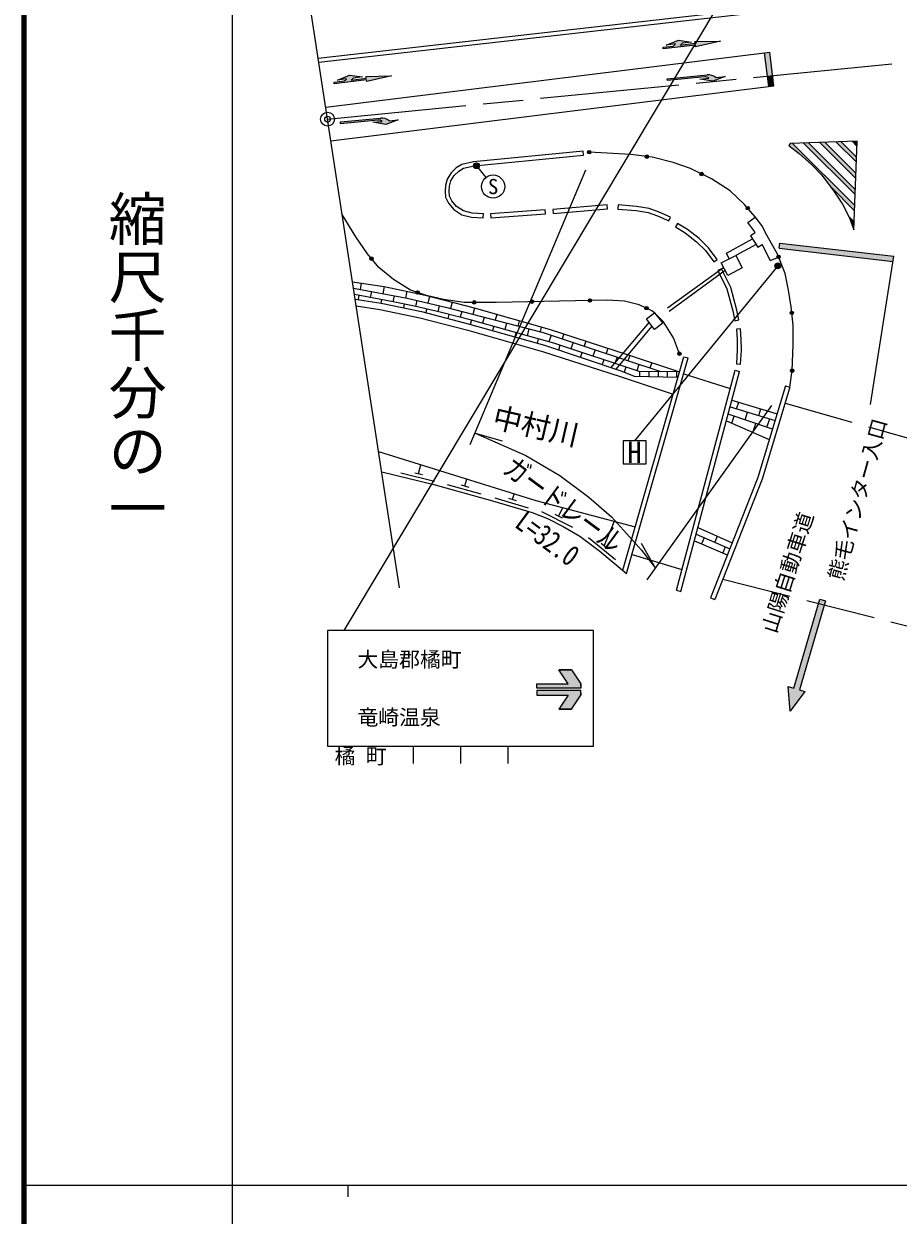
# Model space of a CAD drawing. Units: millimetres at full size, sheet at 1:1000; details may follow other scales. Extents: x 40000 to 680000, y 20000 to 380000.
# Drawn here: x 40000 to 115588, y 202409 to 305353 of the extents above; entities that cross this region are included whole.
import ezdxf
from ezdxf.enums import TextEntityAlignment as Align

# ---------------------------------------------------------------- set-up
doc = ezdxf.new("R2010")
doc.units = ezdxf.units.MM
doc.header["$LTSCALE"] = 1000
doc.header["$PDMODE"] = 32
doc.header["$PDSIZE"] = 500
doc.linetypes.add('CHAIN', pattern=[18.5, 12, -1.5, 3.5, -1.5])
doc.linetypes.add('DASHED', pattern=[7.5, 6, -1.5])
for name, color, linetype, lineweight in [('M-BGD', 7, 'Continuous', 25), ('M-BMK', 2, 'CHAIN', 13), ('M-BMK-HTXT', 7, 'Continuous', 13), ('M-BMK-OTRS', 5, 'Continuous', 25), ('M-BMK-SRVR', 3, 'Continuous', 25), ('M-STR-HTXT', 7, 'Continuous', 13), ('M-STR-STRC', 7, 'Continuous', 25), ('M-TTL', 2, 'Continuous', 140), ('M-TTL-BAND', 7, 'Continuous', 25)]:
    doc.layers.add(name, color=color, linetype=linetype, lineweight=lineweight)
doc.layers.add('M-OTRS', color=6, linetype='Continuous')
doc.styles.add('@ＭＳ ゴシック', font='')
doc.styles.add('ＭＳ ゴシック', font='')
doc.styles.get('@ＭＳ ゴシック').set_extended_font_data('@MS Gothic')
doc.styles.get('ＭＳ ゴシック').set_extended_font_data('MS Gothic')

msp = doc.modelspace()

# ---------------------------------------------------------------- hatches: boundary and pattern name
at = {"layer": 'M-BGD'}
for points in [[(89026, 294246, -1), (88729, 294286, -1)], [(94008, 293858, -1), (93711, 293898, -1)], [(98737, 292306, -0.41421), (98537, 292237, -0.41421), (98468, 292438, -1)], [(102680, 289305, -0.41421), (102469, 289321, -0.41421), (102485, 289533, -1)], [(70158, 284940, -1), (69965, 285169, -0.41421), (70176, 285151, -0.41421)], [(105303, 285075, -0.41421), (105109, 285160, -0.41421), (105194, 285354, -1)], [(74181, 282087, -0.41421), (73991, 281994, -0.41421), (73898, 282185, -1)], [(79089, 281286, -1), (78789, 281286, -1)], [(84088, 281349, -1), (83788, 281343, -1)], [(89087, 281446, -1), (88787, 281440, -1)], [(93965, 280716, -0.41421), (93764, 280646, -0.41421), (93694, 280846, -1)], [(106402, 280222, -0.41421), (106238, 280357, -0.41421), (106372, 280521, -1)], [(96811, 276782, -0.41421), (96611, 276712, -0.41421), (96541, 276912, -1)], [(106405, 275230, -0.41421), (106276, 275398, -0.41421), (106445, 275527, -1)]]:
    msp.add_hatch(color=256, dxfattribs=at).paths.add_polyline_path(points)
at = {"layer": 'M-BMK-HTXT'}
msp.add_hatch(color=256, dxfattribs=at).paths.add_polyline_path([(106247, 245961), (107529, 247669), (107049, 247810), (109298, 255487), (108818, 255628), (106569, 247950), (106089, 248091)])
at = {"layer": 'M-STR-HTXT'}
for points in [[(79097, 292844, -1), (79156, 293341, -1)], [(105407, 284560, -1), (104968, 284321, -0.41421), (105068, 284660, -0.41421)]]:
    msp.add_hatch(color=256, dxfattribs=at).paths.add_polyline_path(points)
at = {"layer": 'M-STR-STRC'}
for points in [[(98057, 303521), (98076, 303372), (100232, 303866), (98021, 303819), (98039, 303670), (96749, 303511, 0.06275), (96929, 303684), (97723, 303782), (96594, 303945), (95540, 303512), (96333, 303610, -0.13953), (96125, 303433), (95260, 303327), (95279, 303178)], [(104482, 302910), (104036, 302855), (104285, 300836), (104733, 300879)], [(69621, 300506), (69640, 300357), (71796, 300851), (69585, 300804), (69603, 300655), (68313, 300496, 0.06275), (68493, 300669), (69287, 300767), (68158, 300930), (67104, 300497), (67897, 300595, -0.13953), (67689, 300418), (66824, 300311), (66843, 300163)], [(99826, 300712), (100622, 300790), (99557, 300384), (98433, 300575), (99229, 300653, 0.20151), (98859, 300768), (95632, 300452), (95617, 300601), (99086, 300941, -0.20151)], [(104733, 300879), (104285, 300836), (104398, 299927), (104844, 299982)], [(71573, 296981), (72369, 297059), (71304, 296653), (70180, 296845), (70976, 296923, 0.20151), (70606, 297037), (67378, 296721), (67364, 296870), (70833, 297210, -0.20151)], [(106451, 295018), (106243, 295010), (106132, 294831), (107026, 294148), (108160, 293126), (108990, 292282), (109726, 291292), (111812, 289207), (111828, 289640)], [(107848, 295070), (107415, 295054), (111865, 290603), (111881, 291037)], [(109246, 295122), (108812, 295106), (111918, 292000), (111935, 292434)], [(110644, 295175), (110210, 295159), (111971, 293397), (111988, 293830)], [(112041, 295227), (111607, 295211), (112025, 294794)], [(111775, 288243), (111342, 288677), (111388, 288589), (111602, 287967), (111758, 287810)], [(115223, 285272), (105359, 286402), (105308, 285955), (115153, 284827)], [(87345, 249536), (88145, 248336), (88145, 247936), (84345, 247936), (84345, 248336), (87045, 248336), (86245, 249536)], [(87345, 249536), (88145, 248336), (88145, 247936), (84345, 247936), (84345, 248336), (87045, 248336), (86245, 249536)], [(87345, 246136), (88145, 247336), (88145, 247736), (84345, 247736), (84345, 247336), (87045, 247336), (86245, 246136)]]:
    msp.add_hatch(color=256, dxfattribs=at).paths.add_polyline_path(points)

# ---------------------------------------------------------------- linework, layer by layer
at = {"layer": 'M-BGD'}
for p, q in [((65452, 302386), (104327, 306785)), ((65505, 302040), (104397, 306441)), ((102591, 288177), (103229, 288658)), ((103316, 286283), (101552, 285343)), ((104516, 284893), (105260, 285185)), ((69166, 282949), (69063, 282406)), ((70045, 282220), (69949, 281713)), ((71144, 282646), (71028, 282034)), ((73102, 282240), (72993, 281661)), ((68966, 281899), (68895, 281524)), ((70932, 281528), (70873, 281221)), ((72010, 281847), (71914, 281342)), ((72894, 281140), (72832, 280815)), ((73968, 281439), (73851, 280941)), ((75081, 281808), (74941, 281211)), ((77029, 281298), (76886, 280745)), ((74824, 280709), (74750, 280396)), ((75915, 280983), (75796, 280477)), ((76755, 280241), (76666, 279894)), ((77854, 280494), (77726, 279998)), ((78964, 280790), (78822, 280244)), ((80888, 280245), (80758, 279742)), ((78696, 279756), (78600, 279386)), ((79790, 279993), (79659, 279486)), ((80622, 279216), (80525, 278841)), ((81726, 279491), (81585, 278945)), ((82813, 279699), (82694, 279241)), ((83662, 278990), (83510, 278402)), ((84738, 279154), (84630, 278739)), ((82548, 278674), (82449, 278295)), ((84473, 278131), (84374, 277750)), ((85585, 278443), (85396, 277870)), ((86675, 278555), (86535, 278129)), ((86352, 277575), (86217, 277167)), ((87484, 277816), (87301, 277260)), ((88250, 276945), (88115, 276535)), ((88578, 277939), (88434, 277503)), ((89383, 277189), (89198, 276631)), ((90482, 277323), (90332, 276874)), ((90147, 276316), (90010, 275904)), ((91281, 276558), (91096, 276002)), ((91775, 258141), (97059, 276591)), ((92111, 257863), (97444, 276481)), ((92384, 276706), (92230, 276243)), ((93179, 275928), (92995, 275372)), ((94283, 276079), (94128, 275612)), ((97059, 276591), (97444, 276481)), ((92046, 275687), (91903, 275259)), ((92763, 274907), (96553, 274825)), ((93226, 275309), (93226, 274897)), ((94026, 275304), (94026, 274880)), ((94826, 275299), (94826, 274862)), ((95626, 275293), (95626, 274845)), ((96414, 256404), (101482, 275424)), ((96426, 275288), (96426, 274828)), ((96800, 256301), (101869, 275321)), ((101482, 275424), (101869, 275321)), ((105851, 274079), (106234, 273963)), ((101206, 272833), (105113, 271647)), ((101055, 272268), (104944, 271088)), ((101616, 272098), (101803, 272652)), ((102346, 271132), (102573, 271808)), ((103531, 271517), (103717, 272071)), ((100732, 271055), (104440, 269429)), ((104715, 270333), (100884, 271624)), ((101196, 270852), (101398, 271451)), ((103035, 270045), (103293, 270812)), ((104241, 270493), (104488, 271227)), ((74130, 266485), (74319, 267255)), ((72602, 266552), (75515, 265836)), ((73790, 266568), (74470, 266401)), ((78136, 265421), (78300, 266013)), ((76610, 265532), (79502, 264732)), ((77799, 265515), (78473, 265328)), ((82242, 264252), (82393, 264737)), ((80719, 264392), (83594, 263537)), ((81906, 264352), (82577, 264153)), ((86221, 262811), (86591, 263543)), ((84747, 263220), (87424, 261866)), ((85908, 262969), (86533, 262653)), ((90177, 260240), (91078, 262366)), ((98275, 261836), (101223, 260494)), ((88830, 260965), (91142, 259053)), ((89907, 260463), (90447, 260017)), ((97969, 260686), (100816, 259460)), ((98118, 261245), (101026, 259993)), ((98806, 260948), (98580, 260423)), ((99949, 261074), (99725, 260553)), ((100643, 260157), (100417, 259632)), ((96414, 256404), (96800, 256301)), ((99359, 255752), (99731, 255606))]:
    msp.add_line(p, q, dxfattribs=at)
at = {"layer": 'M-BGD', "linetype": 'DASHED'}
for p, q in [((100502, 284295), (94738, 280117)), ((100640, 284025), (94920, 279878)), ((94052, 279559), (90756, 275656)), ((94300, 279233), (91165, 275520)), ((97050, 275106), (101063, 273850)), ((105810, 272567), (122178, 267934)), ((92581, 259504), (96891, 258197)), ((100418, 257354), (117018, 253159))]:
    msp.add_line(p, q, dxfattribs=at)
at = {"layer": 'M-BGD'}
for points in [[(88342, 294353), (78882, 293420), (77871, 293200), (77388, 292906), (76941, 292478), (76600, 291925), (76444, 291386), (76431, 290903), (76464, 290367), (76703, 289869), (77181, 289301), (77865, 288861), (78691, 288640), (79717, 288591), (79733, 288941), (78745, 288988), (78008, 289184), (77415, 289567), (76999, 290060), (76809, 290456), (76782, 290909), (76793, 291332), (76923, 291782), (77215, 292256), (77602, 292627), (78003, 292871), (78937, 293074), (88376, 294004)], [(80362, 288587), (85089, 288930), (85064, 289279), (80337, 288936)], [(85752, 288969), (90451, 289360), (90422, 289708), (85723, 289318)], [(91350, 289350), (92935, 289217), (93979, 289049), (94793, 288753), (95762, 288331), (95902, 288652), (94923, 289078), (94068, 289389), (92977, 289564), (91379, 289698)], [(96338, 287806), (97182, 287303), (98146, 286529), (98917, 285777), (99648, 284789), (99930, 284998), (99181, 286008), (98378, 286791), (97382, 287592), (96517, 288106)], [(100295, 284703), (101552, 285343), (102104, 284256), (100847, 283617)], [(100007, 284024), (100787, 282449), (101306, 280542), (101475, 279699), (101818, 279767), (101647, 280622), (101116, 282574), (100320, 284180)], [(93825, 279856), (94528, 280392), (95229, 279473), (94527, 278937)], [(101965, 275952), (102033, 277165), (102023, 278094), (101964, 278987), (101615, 278965), (101673, 278081), (101682, 277173), (101615, 275971)]]:
    msp.add_lwpolyline(points, close=True, dxfattribs=at)
for points in [[(106234, 273963), (106428, 275401), (106496, 277604), (106496, 279300), (106333, 280902), (106102, 282343), (105812, 283782), (105160, 285440), (104247, 287099), (103787, 287918), (103215, 288677), (102297, 289754), (101069, 290916), (99456, 291956), (97627, 292848), (96137, 293371), (94323, 293817), (92463, 294062), (88877, 294266)], [(96676, 276847), (96426, 277518), (96163, 278220), (95297, 279590), (94528, 280392), (94296, 280557), (93207, 281080), (91916, 281393), (90432, 281472), (80842, 281286), (78064, 281286), (76278, 281521), (74815, 281868), (73414, 282352), (71950, 283258), (70698, 284299), (69706, 285477), (68699, 286947), (67527, 288882)], [(103219, 287296), (103116, 287480), (102591, 288177)], [(103219, 287296), (102818, 287028), (103465, 286061), (103826, 286270)], [(100991, 285057), (100758, 285532), (102995, 286763)], [(104516, 284893), (104434, 285100), (103826, 286270)], [(68421, 283063), (71146, 282646), (74700, 281908), (78920, 280803), (85422, 278960), (92165, 276778), (96685, 275286)], [(68506, 282512), (73133, 281635), (76450, 280858), (84891, 278671), (88957, 277331), (95077, 275297)], [(96685, 275286), (93183, 275310), (85831, 277747), (81773, 278892), (78711, 279752), (76097, 280406), (73773, 280959), (71920, 281341), (68589, 281970)], [(68652, 281561), (70889, 281218), (74369, 280496), (78539, 279404), (85001, 277572), (91703, 275341), (92763, 274907)], [(68739, 280991), (70791, 280677), (74243, 279960), (78394, 278873), (84842, 277046), (91544, 274877), (96134, 273362)], [(105851, 274079), (103442, 266138), (99359, 255752)], [(106234, 273963), (103820, 266007), (99731, 255606)], [(70676, 268391), (84260, 264155), (92851, 261900)], [(70943, 266650), (75440, 265545), (80512, 264141), (83950, 263118), (85268, 262620), (86632, 261930), (88075, 261078), (89795, 259778), (92111, 257863)]]:
    msp.add_lwpolyline(points, dxfattribs=at)
for centre in [(88877, 294266), (93859, 293878), (98602, 292372), (102583, 289419), (70061, 285055), (105249, 285215), (74040, 282136), (78939, 281286), (83938, 281346), (88937, 281443), (93829, 280781), (106387, 280372), (96676, 276847), (106425, 275378)]:
    msp.add_circle(centre, 150, dxfattribs=at)
at = {"layer": 'M-BMK'}
msp.add_lwpolyline([(66262, 297114), (166089, 306885), (258031, 314632), (260499, 307316), (283143, 240786)], dxfattribs=at)
at = {"layer": 'M-BMK-HTXT'}
msp.add_lwpolyline([(107049, 247810), (107529, 247669), (106247, 245961), (106089, 248091), (106569, 247950), (108818, 255628), (109298, 255487)], close=True, dxfattribs=at)
at = {"layer": 'M-BMK-OTRS'}
msp.add_line((72486, 256606), (63322, 316244), dxfattribs=at)
at = {"layer": 'M-BMK-SRVR'}
msp.add_circle((66262, 297114), 600, dxfattribs=at)
at = {"layer": 'M-OTRS'}
msp.add_point((66262, 297114), dxfattribs=at)
at = {"layer": 'M-STR-HTXT'}
for p, q in [((102326, 310831), (67669, 252936)), ((78594, 269007), (88572, 292738)), ((79126, 293093), (79947, 292070)), ((105187, 284441), (92799, 269320)), ((93889, 257318), (104676, 272364)), ((79007, 269987), (81367, 269312)), ((94610, 258323), (93392, 260455))]:
    msp.add_line(p, q, dxfattribs=at)
msp.add_lwpolyline([(79007, 269987), (83387, 268040), (86351, 266317), (88857, 264465), (90809, 262765), (93403, 259882), (94610, 258323)], dxfattribs=at)
for centre in [(79126, 293093), (105187, 284441)]:
    msp.add_circle(centre, 250, dxfattribs=at)
at = {"layer": 'M-STR-STRC'}
for p, q in [((66101, 298164), (104482, 302910)), ((104398, 299927), (104036, 302855)), ((104844, 299982), (104482, 302910)), ((66549, 295247), (104844, 299982)), ((106451, 295018), (111828, 289640)), ((107415, 295054), (111865, 290603)), ((107848, 295070), (111881, 291037)), ((108812, 295106), (111918, 292000)), ((109246, 295122), (111935, 292434)), ((110210, 295159), (111971, 293397)), ((110644, 295175), (111988, 293830)), ((111607, 295211), (112025, 294794)), ((109726, 291292), (111812, 289207)), ((111342, 288677), (111775, 288243)), ((111602, 287967), (111758, 287810)), ((105308, 285955), (105359, 286402)), ((105359, 286402), (115223, 285272)), ((105308, 285955), (115153, 284827)), ((113198, 272465), (115223, 285272)), ((89245, 252936), (66245, 252936)), ((66245, 252936), (66245, 242936)), ((89245, 242936), (89245, 252936)), ((88145, 248136), (88145, 248336)), ((88145, 247536), (88145, 247336)), ((66245, 242936), (89245, 242936)), ((73645, 242936), (73645, 241436)), ((77745, 242936), (77745, 241436)), ((81845, 242936), (81845, 241436))]:
    msp.add_line(p, q, dxfattribs=at)
for points in [[(96749, 303511), (98039, 303670), (98021, 303819), (100232, 303866), (98076, 303372), (98057, 303521), (95279, 303178), (95260, 303327), (96125, 303433)], [(96333, 303610), (95540, 303512), (96594, 303945), (97723, 303782), (96929, 303684)], [(68313, 300496), (69603, 300655), (69585, 300804), (71796, 300851), (69640, 300357), (69621, 300506), (66843, 300163), (66824, 300311), (67689, 300418)], [(67897, 300595), (67104, 300497), (68158, 300930), (69287, 300767), (68493, 300669)], [(98859, 300768), (95632, 300452), (95617, 300601), (99086, 300941)], [(99826, 300712), (100622, 300790), (99557, 300384), (98433, 300575), (99229, 300653)], [(70606, 297037), (67378, 296721), (67364, 296870), (70833, 297210)], [(71573, 296981), (72369, 297059), (71304, 296653), (70180, 296845), (70976, 296923)], [(111748, 287539), (112041, 295227), (106243, 295010), (106132, 294831)], [(106132, 294831), (107026, 294148), (108160, 293126), (108990, 292282), (110033, 290879), (110761, 289761), (111388, 288589), (111748, 287539)], [(87345, 249536), (88145, 248336), (88145, 247936), (84345, 247936), (84345, 248336), (87045, 248336), (86245, 249536), (87345, 249536), (86245, 249536)], [(87345, 246136), (88145, 247336), (88145, 247736), (84345, 247736), (84345, 247336), (87045, 247336), (86245, 246136), (87345, 246136), (86245, 246136)]]:
    msp.add_lwpolyline(points, dxfattribs=at)
msp.add_lwpolyline([(91799, 267320), (93799, 267320), (93799, 269320), (91799, 269320)], close=True, dxfattribs=at)
msp.add_circle((80573, 291290), 1000, dxfattribs=at)
for centre, radius, start, end in [((96151, 304312), 1000, 306.73762, 321.09913), ((95918, 303889), 500, 294.39052, 326.16352), ((67482, 300874), 500, 294.39052, 326.16352), ((67715, 301297), 1000, 306.73762, 321.09913), ((98908, 300270), 500, 50.01711, 95.59011), ((99184, 299945), 1000, 50.01711, 95.59011), ((70655, 296539), 500, 50.01711, 95.59011), ((70930, 296215), 1000, 50.01711, 95.59011)]:
    msp.add_arc(centre, radius, start, end, dxfattribs=at)
at = {"layer": 'M-TTL'}
msp.add_line((40000, 380000), (40000, 20000), dxfattribs=at)
at = {"layer": 'M-TTL-BAND'}
for p, q in [((58000, 370000), (58000, 20000)), ((40000, 205000), (579000, 205000)), ((68000, 205000), (68000, 204000))]:
    msp.add_line(p, q, dxfattribs=at)

# ---------------------------------------------------------------- texts
at = {"layer": 'M-BMK-HTXT', "style": 'ＭＳ ゴシック'}
for s, height, rotation, p in [('中村川', 1833, 347.109, (80286, 270001)), ('熊毛インター入口', 1320, 74.467, (111169, 257044)), ('山陽自動車道', 1320, 72.446, (105408, 252475))]:
    msp.add_text(s, height=height, rotation=rotation, dxfattribs=at).set_placement(p, align=Align.BOTTOM_LEFT)
at = {"layer": 'M-STR-HTXT', "style": 'ＭＳ ゴシック', "width": 0.8}
for s, p in [('ガードレール', (87218, 264553)), ('L=32.0', (85829, 261636))]:
    msp.add_text(s, height=1833, rotation=323.533, dxfattribs=at).set_placement(p, align=Align.TOP_CENTER)
at = {"layer": 'M-STR-STRC', "style": 'ＭＳ ゴシック'}
for s, height, p in [('S', 1320, (80573, 291290)), ('H', 1833, (92799, 268320))]:
    msp.add_text(s, height=height, dxfattribs=at).set_placement(p, align=Align.MIDDLE_CENTER)
for s, p in [('大島郡橘町', (68845, 250436)), ('竜崎温泉', (68845, 245436))]:
    msp.add_text(s, height=1320, dxfattribs=at).set_placement(p, align=Align.MIDDLE_LEFT)
msp.add_text('橘 町', height=1320, dxfattribs=at).set_placement((66867, 242736), align=Align.TOP_LEFT)
at = {"layer": 'M-TTL-BAND', "style": '@ＭＳ ゴシック'}
msp.add_text('縮尺千分の一', height=3666, rotation=270, dxfattribs=at).set_placement((49777, 261030), align=Align.MIDDLE_RIGHT)

doc.saveas('drawing.dxf')
